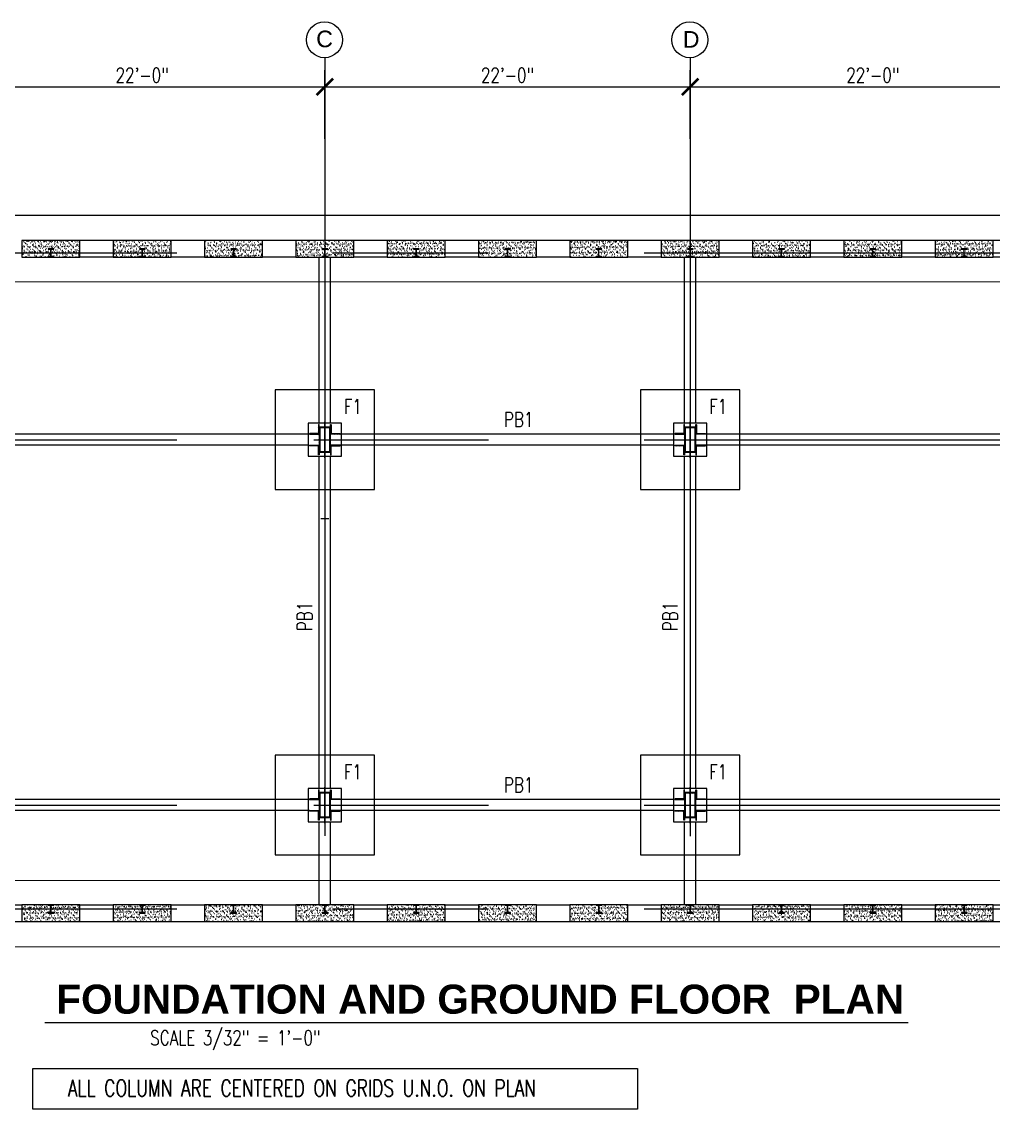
# Model space of a CAD drawing. Header units: inches. Extents: x 41285 to 57578, y -189 to 12305.
# Drawn here: x 47955 to 48657, y 10253 to 11039 of the extents above; entities that cross this region are included whole.
import ezdxf
from ezdxf.enums import TextEntityAlignment as Align

# ---------------------------------------------------------------- set-up
doc = ezdxf.new("R2010")
doc.units = ezdxf.units.IN
doc.header["$LTSCALE"] = 30
doc.header["$MEASUREMENT"] = 0
doc.linetypes.add('CENTER', pattern=[2, 1.25, -0.25, 0.25, -0.25])
for name, color, linetype in [('A-HATCH RCC', 8, 'Continuous'), ('A-TEXT-P', 242, 'Continuous'), ('A-WALL-BLWK', 33, 'Continuous'), ('A-WALL-RAMPED EARTH', 4, 'Continuous'), ('COLUMN', 6, 'Continuous'), ('GC', 3, 'Continuous'), ('Grid line', 1, 'CENTER'), ('GT', 4, 'Continuous'), ('HATCH', 253, 'Continuous'), ('L', 2, 'Continuous'), ('N-DIM-Z', 126, 'Continuous'), ('WALL', 7, 'Continuous')]:
    doc.layers.add(name, color=color, linetype=linetype)
doc.styles.add('3-32', font='simplex.shx', dxfattribs={"width": 0.75, "height": 10.6666})
doc.styles.add('ARIAL', font='arial.ttf')
doc.styles.add('dim', font='arial.ttf')
doc.dimstyles.new('3-32', dxfattribs={"dimtxt": 10.666667, "dimasz": 12, "dimexe": 12, "dimexo": 4, "dimgap": 2, "dimtad": 1, "dimdec": 4, "dimzin": 3, "dimdsep": 46, "dimlunit": 4, "dimtxsty": '3-32', "dimblk": 'ARCHTICK', "dimcen": 0.046875, "dimdle": 12, "dimclrd": 1, "dimclre": 1, "dimclrt": 2, "dimadec": 0, "dimazin": 0, "dimtfac": 0.75, "dimtdec": 4, "dimtmove": 2, "dimatfit": 3, "dimldrblk": 'ARCHTICK', "dimfxl": 0, "dimfrac": 1, "dimtolj": 1, "dimtzin": 0, "dimlwd": -1, "dimlwe": -1, "dimarcsym": 0})
pattern_1 = [(30.5, (-6992.316, 0), (0.2584454, 2.88020771), [0, -2.28, 0, -2.55, 0, -2.4375]), (0.5, (-6992.316, 0), (3.15077722, 3.87814304), [0, -1.23, 0, -2.055, 0, -0.7875]), (320.5, (-6994.1473, 0.2248), (4.63742878, -0.56085233), [0, -0.75, 0, -2.7, 0, -3.525]), (310.5, (-6994.1473, 0.225), (4.6360217, 0.75716824), [0, -0.375, 0, -1.77, 0, -2.025])]
pattern_2 = [(45, (0, 0), (-0.265165, 0.265165), [])]

# ---------------------------------------------------------------- blocks, each defined once
blk = doc.blocks.new('_ARCHTICK')
at = {"color": 0, "linetype": 'ByBlock', "const_width": 0.15}
blk.add_lwpolyline([(-0.5, -0.5), (0.5, 0.5)], dxfattribs=at)
blk = doc.blocks.new('*D239')
at = {"layer": 'DEFPOINTS', "color": 0, "transparency": 16777216}
for p in [(48173.87, 10991.79), (47909.87, 10950.28), (48173.87, 10950.28)]:
    blk.add_point(p, dxfattribs=at)
at = {"layer": 'N-DIM-Z', "color": 1, "transparency": 16777216}
for p, q in [((47909.87, 10954.28), (47909.87, 11003.79)), ((48173.87, 10954.28), (48173.87, 11003.79)), ((47897.87, 10991.79), (48185.87, 10991.79))]:
    blk.add_line(p, q, dxfattribs=at)
at = {"layer": 'N-DIM-Z', "color": 1, "transparency": 16777216, "xscale": 12, "yscale": 12, "zscale": 12, "rotation": 180}
blk.add_blockref('_ARCHTICK', (47909.87, 10991.79), dxfattribs=at)
at = {"layer": 'N-DIM-Z', "color": 1, "transparency": 16777216, "xscale": 12, "yscale": 12, "zscale": 12}
blk.add_blockref('_ARCHTICK', (48173.87, 10991.79), dxfattribs=at)
at = {"layer": 'N-DIM-Z', "color": 2, "transparency": 16777216, "insert": (48041.87, 11000.14), "char_height": 10.667, "attachment_point": 5, "style": '3-32'}
blk.add_mtext('\\A1;22\'-0"', dxfattribs=at)
blk = doc.blocks.new('*D240')
at = {"layer": 'DEFPOINTS', "color": 0, "transparency": 16777216}
for p in [(48437.87, 10991.79), (48173.87, 10950.28), (48437.87, 10950.28)]:
    blk.add_point(p, dxfattribs=at)
at = {"layer": 'N-DIM-Z', "color": 1, "transparency": 16777216}
for p, q in [((48173.87, 10954.28), (48173.87, 11003.79)), ((48437.87, 10954.28), (48437.87, 11003.79)), ((48161.87, 10991.79), (48449.87, 10991.79))]:
    blk.add_line(p, q, dxfattribs=at)
at = {"layer": 'N-DIM-Z', "color": 1, "transparency": 16777216, "xscale": 12, "yscale": 12, "zscale": 12, "rotation": 180}
blk.add_blockref('_ARCHTICK', (48173.87, 10991.79), dxfattribs=at)
at = {"layer": 'N-DIM-Z', "color": 1, "transparency": 16777216, "xscale": 12, "yscale": 12, "zscale": 12}
blk.add_blockref('_ARCHTICK', (48437.87, 10991.79), dxfattribs=at)
at = {"layer": 'N-DIM-Z', "color": 2, "transparency": 16777216, "insert": (48305.87, 11000.14), "char_height": 10.667, "attachment_point": 5, "style": '3-32'}
blk.add_mtext('\\A1;22\'-0"', dxfattribs=at)
blk = doc.blocks.new('*D241')
at = {"layer": 'DEFPOINTS', "color": 0, "transparency": 16777216}
for p in [(48701.87, 10991.79), (48437.87, 10950.28), (48701.87, 10950.28)]:
    blk.add_point(p, dxfattribs=at)
at = {"layer": 'N-DIM-Z', "color": 1, "transparency": 16777216}
for p, q in [((48437.87, 10954.28), (48437.87, 11003.79)), ((48701.87, 10954.28), (48701.87, 11003.79)), ((48425.87, 10991.79), (48713.87, 10991.79))]:
    blk.add_line(p, q, dxfattribs=at)
at = {"layer": 'N-DIM-Z', "color": 1, "transparency": 16777216, "xscale": 12, "yscale": 12, "zscale": 12, "rotation": 180}
blk.add_blockref('_ARCHTICK', (48437.87, 10991.79), dxfattribs=at)
at = {"layer": 'N-DIM-Z', "color": 1, "transparency": 16777216, "xscale": 12, "yscale": 12, "zscale": 12}
blk.add_blockref('_ARCHTICK', (48701.87, 10991.79), dxfattribs=at)
at = {"layer": 'N-DIM-Z', "color": 2, "transparency": 16777216, "insert": (48569.87, 11000.14), "char_height": 10.667, "attachment_point": 5, "style": '3-32'}
blk.add_mtext('\\A1;22\'-0"', dxfattribs=at)
blk = doc.blocks.new('A$C77EE556A')
at = {"layer": 'HATCH'}
h = blk.add_hatch(dxfattribs=at)
h.set_pattern_fill('_USER', color=1, scale=0.375, angle=45, style=0, pattern_type=0)
h.set_pattern_definition(pattern_2)
h.paths.add_polyline_path([(0.5, -0.5), (0.5, -17.5), (7.5, -17.5), (7.5, -0.5)], flags=16)
h.paths.add_polyline_path([(0, 0), (0, -18), (8, -18), (8, 0)])
at = {"layer": 'COLUMN'}
blk.add_lwpolyline([(0, 0), (0, -18), (8, -18), (8, 0), (0, 0)], dxfattribs=at)
blk.add_lwpolyline([(0.5, -0.5), (0.5, -17.5), (7.5, -17.5), (7.5, -0.5)], close=True, dxfattribs=at)
at = {"layer": 'Grid line'}
for p, q in [((4, -22), (4, 4)), ((-4, -9), (12, -9))]:
    blk.add_line(p, q, dxfattribs=at)
blk = doc.blocks.new('A$C48294E53')
at = {"layer": 'COLUMN', "color": 4}
blk.add_lwpolyline([(2.19, 7.62), (3.63, 7.62, -0.414214), (3.81, 7.44), (3.81, 2.53, -0.414214), (3.63, 2.35), (2.19, 2.35, 0.414214), (2, 2.16), (2, 1.97), (6.19, 1.97), (6.19, 2.16, 0.414214), (6, 2.35), (4.37, 2.35, -0.414214), (4.19, 2.53), (4.19, 7.44, -0.414214), (4.37, 7.62), (6, 7.62, 0.414214), (6.19, 7.81), (6.19, 8), (2, 8), (2, 7.81, 0.414214)], format="xyb", close=True, dxfattribs=at)
blk = doc.blocks.new('A$C0EAF4FF9')
at = {"layer": 'Grid line'}
h = blk.add_hatch(dxfattribs=at)
h.set_pattern_fill('_USER', color=256, scale=0.25, angle=45, style=0, pattern_type=0)
h.set_pattern_definition([(45, (0, 0), (-0.176777, 0.176777), [])])
edge = h.paths.add_edge_path()
edge.add_line((2.19, 7.72), (3.63, 7.72))
edge.add_arc((3.63, 7.53), 0.188, 0, 90, ccw=False)
edge.add_line((3.81, 7.53), (3.81, 2.62))
edge.add_arc((3.63, 2.62), 0.188, -90, 0, ccw=False)
edge.add_line((3.63, 2.44), (2.19, 2.44))
edge.add_arc((2.19, 2.25), 0.187, 90, 180)
edge.add_line((2, 2.25), (2, 2.06))
edge.add_line((2, 2.06), (6.19, 2.06))
edge.add_line((6.19, 2.06), (6.19, 2.25))
edge.add_arc((6, 2.25), 0.188, 0, 90)
edge.add_line((6, 2.44), (4.37, 2.44))
edge.add_arc((4.37, 2.62), 0.188, 180, 270, ccw=False)
edge.add_line((4.19, 2.62), (4.19, 7.53))
edge.add_arc((4.37, 7.53), 0.188, 90, 180, ccw=False)
edge.add_line((4.37, 7.72), (6, 7.72))
edge.add_arc((6, 7.9), 0.187, 270, 360)
edge.add_line((6.19, 7.9), (6.19, 8.09))
edge.add_line((6.19, 8.09), (2, 8.09))
edge.add_line((2, 8.09), (2, 7.9))
edge.add_arc((2.19, 7.9), 0.188, 180, 270)
blk.add_blockref('A$C48294E53', (0, 0.09), dxfattribs=at)
blk = doc.blocks.new('A$C56BC41D7')
at = {"layer": 'HATCH'}
h = blk.add_hatch(dxfattribs=at)
h.set_pattern_fill('_USER', color=1, scale=0.375, angle=45, style=0, pattern_type=0)
h.set_pattern_definition(pattern_2)
edge = h.paths.add_edge_path()
edge.add_line((0.5, 6.75), (0.5, 0.75))
edge.add_arc((0.75, 0.75), 0.25, 180, 270)
edge.add_line((0.75, 0.5), (6.75, 0.5))
edge.add_arc((6.75, 0.25), 0.25, 0, 90, ccw=False)
edge.add_line((7, 0.25), (7, 0))
edge.add_line((7, 0), (0, 0))
edge.add_line((0, 0), (0, 7))
edge.add_line((0, 7), (0.25, 7))
edge.add_arc((0.25, 6.75), 0.25, 0, 90, ccw=False)
at = {"layer": 'COLUMN', "color": 4}
blk.add_lwpolyline([(0, 0), (0, 7), (0.25, 7, -0.414214), (0.5, 6.75), (0.5, 0.75, 0.414214), (0.75, 0.5), (6.75, 0.5, -0.414214), (7, 0.25), (7, 0)], format="xyb", close=True, dxfattribs=at)
blk = doc.blocks.new('A$C0E0D12C3')
at = {"layer": 'Grid line', "color": 4, "xscale": -1}
blk.add_blockref('A$C56BC41D7', (-4, 4), dxfattribs=at)
at = {"layer": 'Grid line'}
blk.add_blockref('A$C77EE556A', (-4, 9), dxfattribs=at)
at = {"layer": 'Grid line', "color": 4}
blk.add_blockref('A$C56BC41D7', (4, 4), dxfattribs=at)
at = {"layer": 'Grid line', "color": 4, "rotation": 180}
blk.add_blockref('A$C56BC41D7', (-4, -4), dxfattribs=at)
at = {"layer": 'Grid line', "color": 4, "xscale": -1, "rotation": 180}
blk.add_blockref('A$C56BC41D7', (4, -4), dxfattribs=at)

msp = doc.modelspace()

# ---------------------------------------------------------------- hatches: boundary and pattern name
at = {"layer": 'A-HATCH RCC'}
h = msp.add_hatch(dxfattribs=at)
h.set_pattern_fill('AR-SAND,_O', color=8, scale=1.5, angle=353, double=1)
h.set_pattern_definition(pattern_1)
h.paths.add_polyline_path([(47996.87407969, 10868.79055706), (47996.87407969, 10880.79055706), (47954.87407969, 10880.79055706), (47954.87407969, 10868.79055706)])
h = msp.add_hatch(dxfattribs=at)
h.set_pattern_fill('AR-SAND,_O', color=8, scale=1.5, angle=353, double=1)
h.set_pattern_definition(pattern_1)
h.paths.add_polyline_path([(48062.87407969, 10868.79055706), (48062.87407969, 10880.79055706), (48020.87407969, 10880.79055706), (48020.87407969, 10868.79055706)])
h = msp.add_hatch(dxfattribs=at)
h.set_pattern_fill('AR-SAND,_O', color=8, scale=1.5, angle=353, double=1)
h.set_pattern_definition(pattern_1)
h.paths.add_polyline_path([(48128.87407969, 10868.79055706), (48128.87407969, 10880.79055706), (48086.87407969, 10880.79055706), (48086.87407969, 10868.79055706)])
h = msp.add_hatch(dxfattribs=at)
h.set_pattern_fill('AR-SAND,_O', color=8, scale=1.5, angle=353, double=1)
h.set_pattern_definition(pattern_1)
h.paths.add_polyline_path([(48194.87407969, 10868.79055706), (48194.87407969, 10880.79055706), (48152.87407969, 10880.79055706), (48152.87407969, 10868.79055706)])
h = msp.add_hatch(dxfattribs=at)
h.set_pattern_fill('AR-SAND,_O', color=8, scale=1.5, angle=353, double=1)
h.set_pattern_definition(pattern_1)
h.paths.add_polyline_path([(48260.87407969, 10868.79055706), (48260.87407969, 10880.79055706), (48218.87407969, 10880.79055706), (48218.87407969, 10868.79055706)])
h = msp.add_hatch(dxfattribs=at)
h.set_pattern_fill('AR-SAND,_O', color=8, scale=1.5, angle=353, double=1)
h.set_pattern_definition(pattern_1)
h.paths.add_polyline_path([(48326.87407969, 10868.79055706), (48326.87407969, 10880.79055706), (48284.87407969, 10880.79055706), (48284.87407969, 10868.79055706)])
h = msp.add_hatch(dxfattribs=at)
h.set_pattern_fill('AR-SAND,_O', color=8, scale=1.5, angle=353, double=1)
h.set_pattern_definition(pattern_1)
h.paths.add_polyline_path([(48392.87407969, 10868.79055706), (48392.87407969, 10880.79055706), (48350.87407969, 10880.79055706), (48350.87407969, 10868.79055706)])
h = msp.add_hatch(dxfattribs=at)
h.set_pattern_fill('AR-SAND,_O', color=8, scale=1.5, angle=353, double=1)
h.set_pattern_definition(pattern_1)
h.paths.add_polyline_path([(48458.87407969, 10868.79055706), (48458.87407969, 10880.79055706), (48416.87407969, 10880.79055706), (48416.87407969, 10868.79055706)])
h = msp.add_hatch(dxfattribs=at)
h.set_pattern_fill('AR-SAND,_O', color=8, scale=1.5, angle=353, double=1)
h.set_pattern_definition(pattern_1)
h.paths.add_polyline_path([(48524.87407969, 10868.79055706), (48524.87407969, 10880.79055706), (48482.87407969, 10880.79055706), (48482.87407969, 10868.79055706)])
h = msp.add_hatch(dxfattribs=at)
h.set_pattern_fill('AR-SAND,_O', color=8, scale=1.5, angle=353, double=1)
h.set_pattern_definition(pattern_1)
h.paths.add_polyline_path([(48590.87407969, 10868.79055706), (48590.87407969, 10880.79055706), (48548.87407969, 10880.79055706), (48548.87407969, 10868.79055706)])
h = msp.add_hatch(dxfattribs=at)
h.set_pattern_fill('AR-SAND,_O', color=8, scale=1.5, angle=353, double=1)
h.set_pattern_definition(pattern_1)
h.paths.add_polyline_path([(48656.87407969, 10868.79055706), (48656.87407969, 10880.79055706), (48614.87407969, 10880.79055706), (48614.87407969, 10868.79055706)])
h = msp.add_hatch(dxfattribs=at)
h.set_pattern_fill('AR-SAND,_O', color=8, scale=1.5, angle=353, double=1)
h.set_pattern_definition(pattern_1)
h.paths.add_polyline_path([(47996.87407969, 10388.79055706), (47996.87407969, 10400.79055706), (47954.87407969, 10400.79055706), (47954.87407969, 10388.79055706)])
h = msp.add_hatch(dxfattribs=at)
h.set_pattern_fill('AR-SAND,_O', color=8, scale=1.5, angle=353, double=1)
h.set_pattern_definition(pattern_1)
h.paths.add_polyline_path([(48062.87407969, 10388.79055706), (48062.87407969, 10400.79055706), (48020.87407969, 10400.79055706), (48020.87407969, 10388.79055706)])
h = msp.add_hatch(dxfattribs=at)
h.set_pattern_fill('AR-SAND,_O', color=8, scale=1.5, angle=353, double=1)
h.set_pattern_definition(pattern_1)
h.paths.add_polyline_path([(48128.87407969, 10388.79055706), (48128.87407969, 10400.79055706), (48086.87407969, 10400.79055706), (48086.87407969, 10388.79055706)])
h = msp.add_hatch(dxfattribs=at)
h.set_pattern_fill('AR-SAND,_O', color=8, scale=1.5, angle=353, double=1)
h.set_pattern_definition(pattern_1)
h.paths.add_polyline_path([(48194.87407969, 10388.79055706), (48194.87407969, 10400.79055706), (48152.87407969, 10400.79055706), (48152.87407969, 10388.79055706)])
h = msp.add_hatch(dxfattribs=at)
h.set_pattern_fill('AR-SAND,_O', color=8, scale=1.5, angle=353, double=1)
h.set_pattern_definition(pattern_1)
h.paths.add_polyline_path([(48260.87407969, 10388.79055706), (48260.87407969, 10400.79055706), (48218.87407969, 10400.79055706), (48218.87407969, 10388.79055706)])
h = msp.add_hatch(dxfattribs=at)
h.set_pattern_fill('AR-SAND,_O', color=8, scale=1.5, angle=353, double=1)
h.set_pattern_definition(pattern_1)
h.paths.add_polyline_path([(48326.87407969, 10388.79055706), (48326.87407969, 10400.79055706), (48284.87407969, 10400.79055706), (48284.87407969, 10388.79055706)])
h = msp.add_hatch(dxfattribs=at)
h.set_pattern_fill('AR-SAND,_O', color=8, scale=1.5, angle=353, double=1)
h.set_pattern_definition(pattern_1)
h.paths.add_polyline_path([(48392.87407969, 10388.79055706), (48392.87407969, 10400.79055706), (48350.87407969, 10400.79055706), (48350.87407969, 10388.79055706)])
h = msp.add_hatch(dxfattribs=at)
h.set_pattern_fill('AR-SAND,_O', color=8, scale=1.5, angle=353, double=1)
h.set_pattern_definition(pattern_1)
h.paths.add_polyline_path([(48458.87407969, 10388.79055706), (48458.87407969, 10400.79055706), (48416.87407969, 10400.79055706), (48416.87407969, 10388.79055706)])
h = msp.add_hatch(dxfattribs=at)
h.set_pattern_fill('AR-SAND,_O', color=8, scale=1.5, angle=353, double=1)
h.set_pattern_definition(pattern_1)
h.paths.add_polyline_path([(48524.87407969, 10388.79055706), (48524.87407969, 10400.79055706), (48482.87407969, 10400.79055706), (48482.87407969, 10388.79055706)])
h = msp.add_hatch(dxfattribs=at)
h.set_pattern_fill('AR-SAND,_O', color=8, scale=1.5, angle=353, double=1)
h.set_pattern_definition(pattern_1)
h.paths.add_polyline_path([(48590.87407969, 10388.79055706), (48590.87407969, 10400.79055706), (48548.87407969, 10400.79055706), (48548.87407969, 10388.79055706)])
h = msp.add_hatch(dxfattribs=at)
h.set_pattern_fill('AR-SAND,_O', color=8, scale=1.5, angle=353, double=1)
h.set_pattern_definition(pattern_1)
h.paths.add_polyline_path([(48656.87407969, 10388.79055706), (48656.87407969, 10400.79055706), (48614.87407969, 10400.79055706), (48614.87407969, 10388.79055706)])

# ---------------------------------------------------------------- linework, layer by layer
at = {"layer": 'A-TEXT-P', "color": 4}
msp.add_line((47971.46134857, 10315.68273102), (48595.42509143, 10315.68273102), dxfattribs=at)
at = {"layer": 'A-TEXT-P', "color": 2}
msp.add_lwpolyline([(47962.89621632, 10253.00698555), (47962.89621632, 10282.37592471), (48399.80460861, 10282.37592471), (48399.80460861, 10253.00698555), (47962.89621632, 10253.00698555)], close=True, dxfattribs=at)
at = {"layer": 'A-WALL-BLWK'}
msp.add_line((48170.87407969, 10679.79055706), (48176.87407969, 10679.79055706), dxfattribs=at)
at = {"layer": 'A-WALL-RAMPED EARTH'}
for points in [[(47996.87407969, 10868.79055706), (47996.87407969, 10880.79055706), (47954.87407969, 10880.79055706), (47954.87407969, 10868.79055706)], [(48062.87407969, 10868.79055706), (48062.87407969, 10880.79055706), (48020.87407969, 10880.79055706), (48020.87407969, 10868.79055706)], [(48128.87407969, 10868.79055706), (48128.87407969, 10880.79055706), (48086.87407969, 10880.79055706), (48086.87407969, 10868.79055706)], [(48194.87407969, 10868.79055706), (48194.87407969, 10880.79055706), (48152.87407969, 10880.79055706), (48152.87407969, 10868.79055706)], [(48260.87407969, 10868.79055706), (48260.87407969, 10880.79055706), (48218.87407969, 10880.79055706), (48218.87407969, 10868.79055706)], [(48326.87407969, 10868.79055706), (48326.87407969, 10880.79055706), (48284.87407969, 10880.79055706), (48284.87407969, 10868.79055706)], [(48392.87407969, 10868.79055706), (48392.87407969, 10880.79055706), (48350.87407969, 10880.79055706), (48350.87407969, 10868.79055706)], [(48458.87407969, 10868.79055706), (48458.87407969, 10880.79055706), (48416.87407969, 10880.79055706), (48416.87407969, 10868.79055706)], [(48524.87407969, 10868.79055706), (48524.87407969, 10880.79055706), (48482.87407969, 10880.79055706), (48482.87407969, 10868.79055706)], [(48590.87407969, 10868.79055706), (48590.87407969, 10880.79055706), (48548.87407969, 10880.79055706), (48548.87407969, 10868.79055706)], [(48656.87407969, 10868.79055706), (48656.87407969, 10880.79055706), (48614.87407969, 10880.79055706), (48614.87407969, 10868.79055706)], [(47996.87407969, 10388.79055706), (47996.87407969, 10400.79055706), (47954.87407969, 10400.79055706), (47954.87407969, 10388.79055706)], [(48062.87407969, 10388.79055706), (48062.87407969, 10400.79055706), (48020.87407969, 10400.79055706), (48020.87407969, 10388.79055706)], [(48128.87407969, 10388.79055706), (48128.87407969, 10400.79055706), (48086.87407969, 10400.79055706), (48086.87407969, 10388.79055706)], [(48194.87407969, 10388.79055706), (48194.87407969, 10400.79055706), (48152.87407969, 10400.79055706), (48152.87407969, 10388.79055706)], [(48260.87407969, 10388.79055706), (48260.87407969, 10400.79055706), (48218.87407969, 10400.79055706), (48218.87407969, 10388.79055706)], [(48326.87407969, 10388.79055706), (48326.87407969, 10400.79055706), (48284.87407969, 10400.79055706), (48284.87407969, 10388.79055706)], [(48392.87407969, 10388.79055706), (48392.87407969, 10400.79055706), (48350.87407969, 10400.79055706), (48350.87407969, 10388.79055706)], [(48458.87407969, 10388.79055706), (48458.87407969, 10400.79055706), (48416.87407969, 10400.79055706), (48416.87407969, 10388.79055706)], [(48524.87407969, 10388.79055706), (48524.87407969, 10400.79055706), (48482.87407969, 10400.79055706), (48482.87407969, 10388.79055706)], [(48590.87407969, 10388.79055706), (48590.87407969, 10400.79055706), (48548.87407969, 10400.79055706), (48548.87407969, 10388.79055706)], [(48656.87407969, 10388.79055706), (48656.87407969, 10400.79055706), (48614.87407969, 10400.79055706), (48614.87407969, 10388.79055706)]]:
    msp.add_lwpolyline(points, close=True, dxfattribs=at)
at = {"layer": 'GC'}
for centre in [(48173.61409967, 11025.80711521), (48437.61409967, 11025.80711521)]:
    msp.add_circle(centre, 13, dxfattribs=at)
at = {"layer": 'Grid line', "ltscale": 15}
for p, q in [((48173.87407969, 11013.08804793), (48173.87407969, 10348.79055706)), ((48437.87407969, 11012.82825924), (48437.87407969, 10348.79055706)), ((47504.53652627, 10871.79055706), (49681.42451169, 10871.79055706)), ((47504.53652627, 10736.79055706), (49625.50568077, 10736.79055706)), ((47504.53652627, 10472.79055706), (49516.1533003, 10472.79055706)), ((47504.53652627, 10397.79055706), (49485.08728312, 10397.79055706))]:
    msp.add_line(p, q, dxfattribs=at)
at = {"layer": 'L', "color": 2}
for p, q in [((47996.87407969, 10880.90348073), (48020.87407969, 10880.90348073)), ((48062.87407969, 10880.90348073), (48086.87407969, 10880.90348073)), ((48128.87407969, 10880.90348073), (48152.87407969, 10880.90348073)), ((48194.87407969, 10880.90348073), (48218.87407969, 10880.90348073)), ((48260.87407969, 10880.90348073), (48284.87407969, 10880.90348073)), ((48326.87407969, 10880.90348073), (48350.87407969, 10880.90348073)), ((48392.87407969, 10880.90348073), (48416.87407969, 10880.90348073)), ((48458.87407969, 10880.90348073), (48482.87407969, 10880.90348073)), ((48524.87407969, 10880.90348073), (48548.87407969, 10880.90348073)), ((48590.87407969, 10880.90348073), (48614.87407969, 10880.90348073)), ((48656.87407969, 10880.90348073), (48680.87407969, 10880.90348073)), ((47996.87407969, 10868.90348073), (48020.87407969, 10868.90348073)), ((48062.87407969, 10868.90348073), (48086.87407969, 10868.90348073)), ((48128.87407969, 10868.90348073), (48152.87407969, 10868.90348073)), ((48194.87407969, 10868.90348073), (48218.87407969, 10868.90348073)), ((48260.87407969, 10868.90348073), (48284.87407969, 10868.90348073)), ((48326.87407969, 10868.90348073), (48350.87407969, 10868.90348073)), ((48392.87407969, 10868.90348073), (48416.87407969, 10868.90348073)), ((48458.87407969, 10868.90348073), (48482.87407969, 10868.90348073)), ((48524.87407969, 10868.90348073), (48548.87407969, 10868.90348073)), ((48590.87407969, 10868.90348073), (48614.87407969, 10868.90348073)), ((48656.87407969, 10868.90348073), (48680.87407969, 10868.90348073)), ((47930.87407969, 10400.79055706), (47954.87407969, 10400.79055706)), ((47996.87407969, 10400.79055707), (48020.87407969, 10400.79055707)), ((48062.87407969, 10400.79055706), (48086.87407969, 10400.79055706)), ((48128.87407969, 10400.79055706), (48152.87407969, 10400.79055706)), ((48194.87407969, 10400.79055706), (48218.87407969, 10400.79055706)), ((48260.87407969, 10400.79055706), (48284.87407969, 10400.79055706)), ((48326.87407969, 10400.79055707), (48350.87407969, 10400.79055707)), ((48392.87407969, 10400.79055707), (48416.87407969, 10400.79055707)), ((48458.87407969, 10400.79055706), (48482.87407969, 10400.79055706)), ((48524.87407969, 10400.79055707), (48548.87407969, 10400.79055707)), ((48590.87407969, 10400.79055706), (48614.87407969, 10400.79055706)), ((48656.87407969, 10400.79055706), (48680.87407969, 10400.79055706)), ((47930.87407969, 10388.79055706), (47954.87407969, 10388.79055706)), ((47996.87407969, 10388.79055707), (48020.87407969, 10388.79055707)), ((48062.87407969, 10388.79055706), (48086.87407969, 10388.79055706)), ((48128.87407969, 10388.79055706), (48152.87407969, 10388.79055706)), ((48194.87407969, 10388.79055706), (48218.87407969, 10388.79055706)), ((48260.87407969, 10388.79055706), (48284.87407969, 10388.79055706)), ((48326.87407969, 10388.79055707), (48350.87407969, 10388.79055707)), ((48392.87407969, 10388.79055707), (48416.87407969, 10388.79055707)), ((48392.87407969, 10388.79055706), (48416.87407969, 10388.79055706)), ((48458.87407969, 10388.79055706), (48482.87407969, 10388.79055706)), ((48524.87407969, 10388.79055707), (48548.87407969, 10388.79055707)), ((48590.87407969, 10388.79055706), (48614.87407969, 10388.79055706)), ((48656.87407969, 10388.79055706), (48680.87407969, 10388.79055706))]:
    msp.add_line(p, q, dxfattribs=at)
at = {"layer": 'WALL', "color": 3}
for p, q in [((49253.87407969, 10898.79055706), (47621.87407969, 10898.79055706)), ((48169.87407969, 10748.79055706), (48169.87407969, 10868.79055706)), ((48177.87407969, 10748.79055706), (48177.87407969, 10868.79055706)), ((48433.87407969, 10748.79055706), (48433.87407969, 10868.79055706)), ((48441.87407969, 10748.79055706), (48441.87407969, 10868.79055706)), ((47669.37407969, 10851.28927285), (49205.87385024, 10850.796331)), ((48161.87407969, 10740.79055706), (47915.37407969, 10740.79055706)), ((48425.87407969, 10740.79055706), (48179.37407969, 10740.79055706)), ((48689.87407969, 10740.79055706), (48443.37407969, 10740.79055706)), ((48161.87407969, 10732.79055707), (47915.37407969, 10732.79055707)), ((48425.87407969, 10732.79055707), (48179.37407969, 10732.79055707)), ((48689.87407969, 10732.79055707), (48443.37407969, 10732.79055707)), ((48169.87407969, 10484.79055706), (48169.87407969, 10724.79055706)), ((48177.87407969, 10484.79055706), (48177.87407969, 10724.79055706)), ((48433.87407969, 10484.79055706), (48433.87407969, 10724.79055706)), ((48441.87407969, 10484.79055706), (48441.87407969, 10724.79055706)), ((48162.87407969, 10476.79055706), (47916.37407969, 10476.79055706)), ((48425.87407969, 10476.79055706), (48179.37407969, 10476.79055706)), ((48689.87407969, 10476.79055706), (48443.37407969, 10476.79055706)), ((48162.87407969, 10468.79055706), (47916.37407969, 10468.79055706)), ((48425.87407969, 10468.79055707), (48179.37407969, 10468.79055706)), ((48689.87407969, 10468.79055707), (48443.37407969, 10468.79055707)), ((48169.87407969, 10400.79055706), (48169.87407969, 10460.79055706)), ((48177.87407969, 10400.79055706), (48177.87407969, 10460.79055706)), ((48433.87407969, 10400.79055706), (48433.87407969, 10460.79055706)), ((48441.87407969, 10400.79055706), (48441.87407969, 10460.79055706)), ((47669.37407969, 10418.29502084), (49205.86834164, 10418.78481818)), ((47719.51927983, 10370.32758833), (49253.87407969, 10370.75745703))]:
    msp.add_line(p, q, dxfattribs=at)
for points in [[(48137.87407969, 10700.79055706), (48209.87407969, 10700.79055706), (48209.87407969, 10772.79055706), (48137.87407969, 10772.79055706)], [(48401.87407969, 10700.79055707), (48473.87407969, 10700.79055707), (48473.87407969, 10772.79055707), (48401.87407969, 10772.79055707)], [(48161.87407969, 10748.79055706), (48161.87407969, 10724.79055706), (48185.87407969, 10724.79055706), (48185.87407969, 10748.79055706)], [(48425.87407969, 10748.79055707), (48425.87407969, 10724.79055707), (48449.87407969, 10724.79055707), (48449.87407969, 10748.79055707)], [(48137.87407969, 10436.79055706), (48209.87407969, 10436.79055706), (48209.87407969, 10508.79055706), (48137.87407969, 10508.79055706)], [(48401.87407969, 10436.79055706), (48473.87407969, 10436.79055706), (48473.87407969, 10508.79055706), (48401.87407969, 10508.79055706)], [(48161.87407969, 10484.79055706), (48161.87407969, 10460.79055706), (48185.87407969, 10460.79055706), (48185.87407969, 10484.79055706)], [(48425.87407969, 10484.79055706), (48425.87407969, 10460.79055706), (48449.87407969, 10460.79055706), (48449.87407969, 10484.79055706)]]:
    msp.add_lwpolyline(points, close=True, dxfattribs=at)

# ---------------------------------------------------------------- block references
at = {"layer": 'Grid line'}
for name, p in [('A$C0EAF4FF9', (47971.87407969, 10866.73009555)), ('A$C0EAF4FF9', (48037.87407969, 10866.73009555)), ('A$C0EAF4FF9', (48103.87407969, 10866.73009555)), ('A$C0EAF4FF9', (48169.87407969, 10866.73009555)), ('A$C0EAF4FF9', (48169.87407969, 10866.73009555)), ('A$C0EAF4FF9', (48235.87407969, 10866.73009555)), ('A$C0EAF4FF9', (48301.87407969, 10866.73009555)), ('A$C0EAF4FF9', (48367.78032969, 10866.73009554)), ('A$C0EAF4FF9', (48433.87407969, 10866.73009555)), ('A$C0EAF4FF9', (48499.78032969, 10866.73009554)), ('A$C0EAF4FF9', (48565.78032969, 10866.73009554)), ('A$C0EAF4FF9', (48631.78032969, 10866.73009554)), ('A$C77EE556A', (48169.87407969, 10745.79055706)), ('A$C77EE556A', (48433.87407969, 10745.79055706)), ('A$C0EAF4FF9', (47971.87407969, 10392.70009554)), ('A$C0EAF4FF9', (48037.87407969, 10392.70009554)), ('A$C0EAF4FF9', (48103.87407969, 10392.70009554)), ('A$C0EAF4FF9', (48169.87407969, 10392.70009554)), ('A$C0EAF4FF9', (48235.87407969, 10392.70009554)), ('A$C0EAF4FF9', (48301.87407969, 10392.70009554)), ('A$C0EAF4FF9', (48367.87407969, 10392.70009554)), ('A$C0EAF4FF9', (48433.87407969, 10392.70009554)), ('A$C0EAF4FF9', (48499.87407969, 10392.70009554)), ('A$C0EAF4FF9', (48565.87407969, 10392.70009554)), ('A$C0EAF4FF9', (48631.87407969, 10392.70009554))]:
    msp.add_blockref(name, p, dxfattribs=at)
at = {"layer": 'Grid line', "color": 4}
for p in [(48173.87407969, 10736.79055707), (48437.87407969, 10736.79055707), (48173.87407969, 10472.79055706), (48437.87407969, 10472.79055706)]:
    msp.add_blockref('A$C0E0D12C3', p, dxfattribs=at)

# ---------------------------------------------------------------- texts
at = {"layer": 'A-TEXT-P', "color": 2, "attachment_point": 1, "style": '3-32'}
for s, width, insert, char_height in [('\\A1;PB1', 117.5719323944, (48303.28893796, 10756.65708181), 10.6666), ('\\A1;PB1', 117.5719323944, (48303.28893796, 10492.65708181), 10.6666), ('\\A1;SCALE 3/32" = 1\'-0"', 160.3765379094, (48047.68724233, 10309.97720241), 10.6666), ('\\A1;ALL COLUMN ARE CENTERED ON GRIDS U.N.O. ON PLAN ', 444.2119911177, (47988.22761551, 10274.2803078), 12)]:
    msp.add_mtext_dynamic_manual_height_columns(s, width=width, gutter_width=30, heights=[0], dxfattribs=dict(at, insert=insert, char_height=char_height))
at = {"layer": 'A-TEXT-P', "color": 2, "char_height": 10.6666, "attachment_point": 1, "rotation": 90, "style": '3-32'}
for insert in [(48154.00755494, 10598.50833839), (48418.00755494, 10598.50833839)]:
    msp.add_mtext_dynamic_manual_height_columns('\\A1;PB1', width=117.5719323944, gutter_width=30, heights=[0], dxfattribs=dict(at, insert=insert))
at = {"layer": 'A-TEXT-P', "color": 4, "insert": (47979.78748156, 10343.06434935), "char_height": 21, "attachment_point": 1, "style": 'ARIAL'}
msp.add_mtext_dynamic_manual_height_columns('{\\fArial|b1|i0|c0|p34;FOUNDATION AND GROUND FLOOR  PLAN}', width=863.7811566335, gutter_width=30, heights=[0], dxfattribs=at)
at = {"layer": 'GT', "color": 4, "style": 'dim'}
for s, p in [('C', (48173.67284024, 11026.40571895)), ('D', (48438.58460374, 11026.07114558))]:
    msp.add_text(s, height=12, dxfattribs=at).set_placement(p, align=Align.MIDDLE_CENTER)
at = {"layer": 'WALL', "color": 3, "char_height": 10.6666, "attachment_point": 5, "style": '3-32'}
for insert in [(48194.13144113, 10760.81169478), (48458.13144113, 10760.81169478), (48194.13144113, 10496.81169478), (48458.13144113, 10496.81169478)]:
    msp.add_mtext('\\A1;F1', dxfattribs=dict(at, insert=insert))

# ---------------------------------------------------------------- dimensions: what is measured, and where the dimension line sits
at = {"layer": 'N-DIM-Z'}
for base, p1, p2, picture, middle in [((48173.87407969, 10991.79055706), (47909.87407969, 10950.28136439), (48173.87407969, 10950.28136439), '*D239', (48041.87407969, 11000.13972373)), ((48437.87407969, 10991.79055706), (48173.87407969, 10950.28136439), (48437.87407969, 10950.28136439), '*D240', (48305.87407969, 11000.13972373)), ((48701.87407969, 10991.79055706), (48437.87407969, 10950.28136439), (48701.87407969, 10950.28136439), '*D241', (48569.87407969, 11000.13972373))]:
    dim = msp.add_linear_dim(base=base, p1=p1, p2=p2, angle=180, dimstyle='3-32', dxfattribs=at)
    dim.commit()
    dim.dimension.update_dxf_attribs({"geometry": picture, "text_midpoint": middle})

doc.saveas('drawing.dxf')
